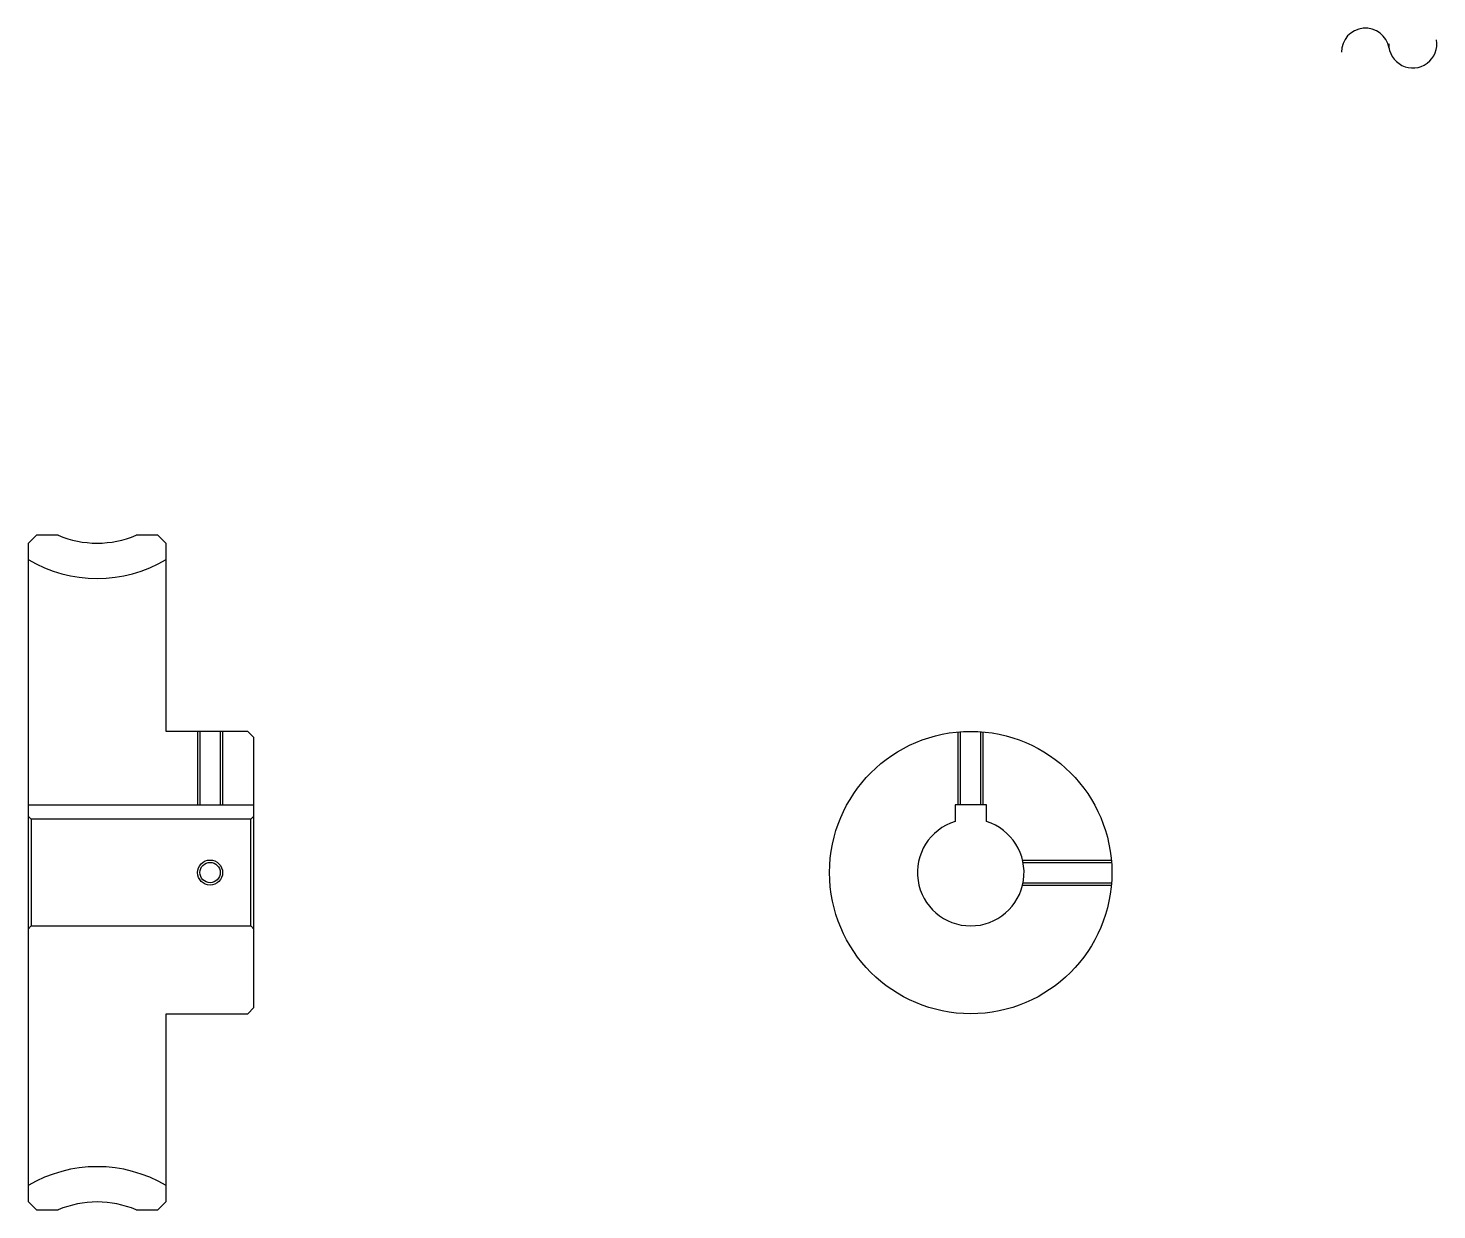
# Model space of a CAD drawing. Header units: metres. Extents: x 93 to 318, y 54 to 243.
import ezdxf

# ---------------------------------------------------------------- set-up
doc = ezdxf.new("R2010")
doc.units = ezdxf.units.M

msp = doc.modelspace()

# ---------------------------------------------------------------- linework, layer by layer
at = {"color": 4}
for p, q in [((93.219513, 118.95549), (129.219513, 118.95549)), ((129.219513, 117.155487), (128.719513, 116.655487)), ((93.219513, 99.155487), (93.719513, 99.655487)), ((129.219513, 99.155487), (128.719513, 99.655487))]:
    msp.add_line(p, q, dxfattribs=at)
for points in [[(98.019714, 161.905487), (94.530487, 161.905487), (93.219513, 160.594513), (93.219513, 99.155487)], [(115.219513, 130.655487), (115.219513, 160.594513), (113.908539, 161.905487), (110.419312, 161.905487)], [(115.219513, 85.655487), (128.219513, 85.655487), (129.219513, 86.655487), (129.219513, 129.655487), (128.219513, 130.655487), (115.219513, 130.655487)], [(120.219513, 130.655487), (120.219513, 118.95549)], [(120.59951, 130.655487), (120.59951, 118.95549)], [(123.839516, 130.655487), (123.839516, 118.95549)], [(124.219513, 130.655487), (124.219513, 118.95549)], [(241.487808, 118.95549), (241.487808, 130.566422)], [(241.867813, 118.95549), (241.867813, 130.597092)], [(245.107803, 118.95549), (245.107803, 130.597092)], [(245.487808, 118.95549), (245.487808, 130.566422)], [(93.219513, 117.155487), (93.719513, 116.655487), (93.719513, 99.655487), (128.719513, 99.655487), (128.719513, 116.655487), (93.719513, 116.655487)], [(245.987808, 116.279526), (245.987808, 118.95549), (240.987808, 118.95549), (240.987808, 116.279526)], [(251.749161, 110.155487), (265.898743, 110.155487)], [(251.832001, 109.77549), (265.929413, 109.77549)], [(251.749161, 106.155487), (265.898743, 106.155487)], [(251.832001, 106.535484), (265.929413, 106.535484)], [(93.219513, 99.155487), (93.219513, 55.716461), (94.530487, 54.405487), (98.019714, 54.405487)], [(110.419312, 54.405487), (113.908539, 54.405487), (115.219513, 55.716461), (115.219513, 85.655487)]]:
    msp.add_lwpolyline(points, dxfattribs=at)
for centre, radius in [((243.487808, 108.155487), 22.5), ((122.219513, 108.155487), 1.62)]:
    msp.add_circle(centre, radius, dxfattribs=at)
at = {"color": 7}
msp.add_circle((122.219513, 108.155487), 2, dxfattribs=at)
for centre, start, end in [((306.407776, 238.888702), 10, 180), ((313.960449, 240.220459), 180, 10)]:
    msp.add_arc(centre, 3.834604, start, end, dxfattribs=at)
at = {"color": 4}
for centre, radius, start, end in [((104.219513, 176.655487), 16, 247.20175188, 292.79824812), ((104.219513, 176.655487), 21.625, 239.42468485, 300.57531515), ((243.487808, 108.155487), 8.5, 107.10463483, 72.89536517), ((104.219513, 39.655487), 21.625, 59.42468485, 120.57531515), ((104.219513, 39.655487), 16, 67.20175188, 112.79824812)]:
    msp.add_arc(centre, radius, start, end, dxfattribs=at)

doc.saveas('drawing.dxf')
